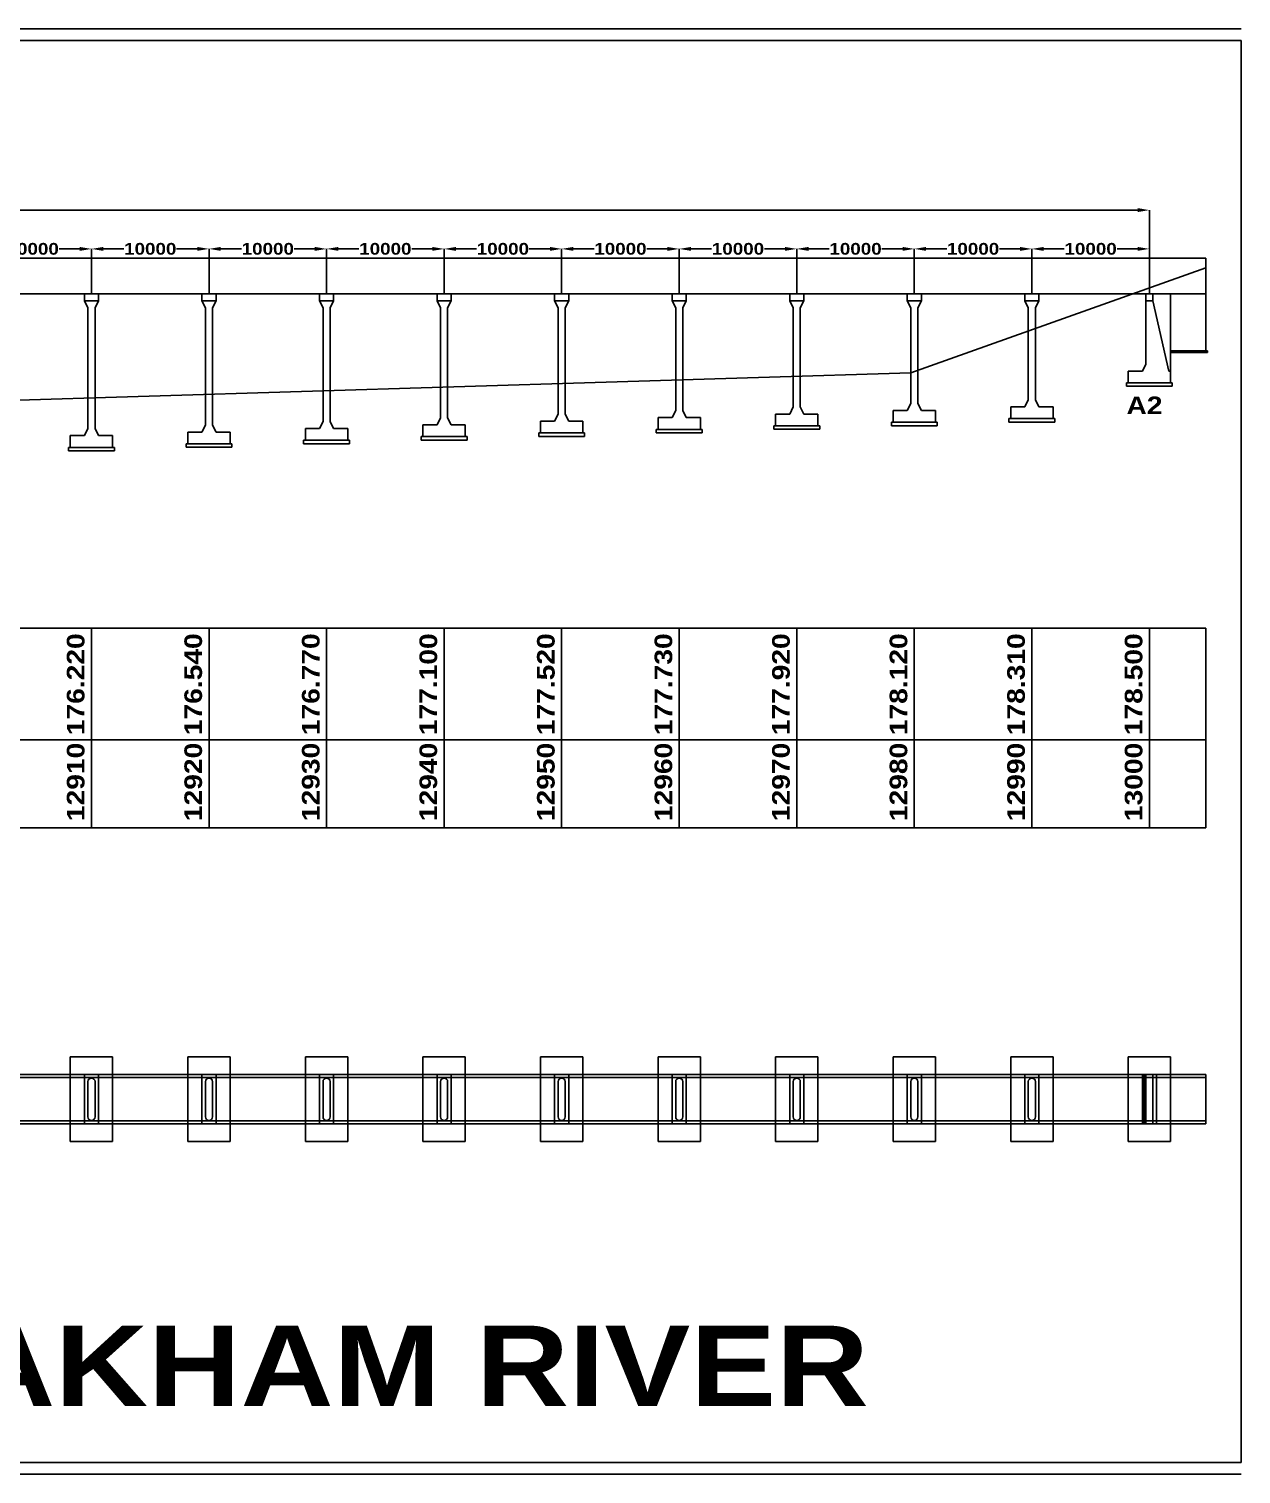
# Model space of a CAD drawing. Header units: millimetres. Extents: x -76149 to 486951, y -100118 to 22889.
# Drawn here: x 383829 to 486951, y -100118 to 22889 of the extents above; entities that cross this region are included whole.
import ezdxf

# ---------------------------------------------------------------- set-up
doc = ezdxf.new("R2010")
doc.units = ezdxf.units.MM
doc.styles.get("Standard").update_dxf_attribs({"font": 'ARIBLK.TTF'})
doc.dimstyles.new('ISO-25', dxfattribs={"dimtxt": 1000, "dimasz": 1000, "dimexe": 1.25, "dimexo": 0.625, "dimtad": 0, "dimtxsty": 'Standard', "dimcen": 75, "dimadec": 0, "dimazin": 0, "dimtfac": 1, "dimtmove": 0, "dimatfit": 2, "dimfxl": 0, "dimarcsym": 0})

# ---------------------------------------------------------------- blocks, each defined once
blk = doc.blocks.new('*D43')
at = {"color": 0, "lineweight": -2}
for p, q in [((379151, 3390), (379151, 4165)), ((380151, 4164), (381906, 4164)), ((388151, 4164), (386395, 4164)), ((389151, 3390), (389151, 4165))]:
    blk.add_line(p, q, dxfattribs=at)
at = {"color": 0}
for points in [[(380151, 4331), (380151, 3998), (379151, 4164)], [(388151, 4331), (388151, 3998), (389151, 4164)]]:
    blk.add_solid(points, dxfattribs=at)
at = {"layer": 'Defpoints', "color": 0}
for p in [(389151, 4164), (379151, 3389), (389151, 3389)]:
    blk.add_point(p, dxfattribs=at)
at = {"color": 0, "insert": (384151, 4164), "char_height": 1000, "attachment_point": 5}
blk.add_mtext('10000', dxfattribs=at)
blk = doc.blocks.new('*D44')
at = {"color": 0, "lineweight": -2}
for p, q in [((389151, 3390), (389151, 4165)), ((390151, 4164), (391906, 4164)), ((398151, 4164), (396395, 4164)), ((399151, 3390), (399151, 4165))]:
    blk.add_line(p, q, dxfattribs=at)
at = {"color": 0}
for points in [[(390151, 4331), (390151, 3998), (389151, 4164)], [(398151, 4331), (398151, 3998), (399151, 4164)]]:
    blk.add_solid(points, dxfattribs=at)
at = {"layer": 'Defpoints', "color": 0}
for p in [(399151, 4164), (389151, 3389), (399151, 3389)]:
    blk.add_point(p, dxfattribs=at)
at = {"color": 0, "insert": (394151, 4164), "char_height": 1000, "attachment_point": 5}
blk.add_mtext('10000', dxfattribs=at)
blk = doc.blocks.new('*D45')
at = {"color": 0, "lineweight": -2}
for p, q in [((399151, 3390), (399151, 4165)), ((400151, 4164), (401906, 4164)), ((408151, 4164), (406395, 4164)), ((409151, 3390), (409151, 4165))]:
    blk.add_line(p, q, dxfattribs=at)
at = {"color": 0}
for points in [[(400151, 4331), (400151, 3998), (399151, 4164)], [(408151, 4331), (408151, 3998), (409151, 4164)]]:
    blk.add_solid(points, dxfattribs=at)
at = {"layer": 'Defpoints', "color": 0}
for p in [(409151, 4164), (399151, 3389), (409151, 3389)]:
    blk.add_point(p, dxfattribs=at)
at = {"color": 0, "insert": (404151, 4164), "char_height": 1000, "attachment_point": 5}
blk.add_mtext('10000', dxfattribs=at)
blk = doc.blocks.new('*D46')
at = {"color": 0, "lineweight": -2}
for p, q in [((409151, 3390), (409151, 4165)), ((410151, 4164), (411906, 4164)), ((418151, 4164), (416395, 4164)), ((419151, 3390), (419151, 4165))]:
    blk.add_line(p, q, dxfattribs=at)
at = {"color": 0}
for points in [[(410151, 4331), (410151, 3998), (409151, 4164)], [(418151, 4331), (418151, 3998), (419151, 4164)]]:
    blk.add_solid(points, dxfattribs=at)
at = {"layer": 'Defpoints', "color": 0}
for p in [(419151, 4164), (409151, 3389), (419151, 3389)]:
    blk.add_point(p, dxfattribs=at)
at = {"color": 0, "insert": (414151, 4164), "char_height": 1000, "attachment_point": 5}
blk.add_mtext('10000', dxfattribs=at)
blk = doc.blocks.new('*D47')
at = {"color": 0, "lineweight": -2}
for p, q in [((419151, 3390), (419151, 4165)), ((420151, 4164), (421906, 4164)), ((428151, 4164), (426395, 4164)), ((429151, 3390), (429151, 4165))]:
    blk.add_line(p, q, dxfattribs=at)
at = {"color": 0}
for points in [[(420151, 4331), (420151, 3998), (419151, 4164)], [(428151, 4331), (428151, 3998), (429151, 4164)]]:
    blk.add_solid(points, dxfattribs=at)
at = {"layer": 'Defpoints', "color": 0}
for p in [(429151, 4164), (419151, 3389), (429151, 3389)]:
    blk.add_point(p, dxfattribs=at)
at = {"color": 0, "insert": (424151, 4164), "char_height": 1000, "attachment_point": 5}
blk.add_mtext('10000', dxfattribs=at)
blk = doc.blocks.new('*D48')
at = {"color": 0, "lineweight": -2}
for p, q in [((429151, 3390), (429151, 4165)), ((430151, 4164), (431906, 4164)), ((438151, 4164), (436395, 4164)), ((439151, 3390), (439151, 4165))]:
    blk.add_line(p, q, dxfattribs=at)
at = {"color": 0}
for points in [[(430151, 4331), (430151, 3998), (429151, 4164)], [(438151, 4331), (438151, 3998), (439151, 4164)]]:
    blk.add_solid(points, dxfattribs=at)
at = {"layer": 'Defpoints', "color": 0}
for p in [(439151, 4164), (429151, 3389), (439151, 3389)]:
    blk.add_point(p, dxfattribs=at)
at = {"color": 0, "insert": (434151, 4164), "char_height": 1000, "attachment_point": 5}
blk.add_mtext('10000', dxfattribs=at)
blk = doc.blocks.new('*D49')
at = {"color": 0, "lineweight": -2}
for p, q in [((439151, 3390), (439151, 4165)), ((440151, 4164), (441906, 4164)), ((448151, 4164), (446395, 4164)), ((449151, 3390), (449151, 4165))]:
    blk.add_line(p, q, dxfattribs=at)
at = {"color": 0}
for points in [[(440151, 4331), (440151, 3998), (439151, 4164)], [(448151, 4331), (448151, 3998), (449151, 4164)]]:
    blk.add_solid(points, dxfattribs=at)
at = {"layer": 'Defpoints', "color": 0}
for p in [(449151, 4164), (439151, 3389), (449151, 3389)]:
    blk.add_point(p, dxfattribs=at)
at = {"color": 0, "insert": (444151, 4164), "char_height": 1000, "attachment_point": 5}
blk.add_mtext('10000', dxfattribs=at)
blk = doc.blocks.new('*D50')
at = {"color": 0, "lineweight": -2}
for p, q in [((449151, 3390), (449151, 4165)), ((450151, 4164), (451906, 4164)), ((458151, 4164), (456395, 4164)), ((459151, 3390), (459151, 4165))]:
    blk.add_line(p, q, dxfattribs=at)
at = {"color": 0}
for points in [[(450151, 4331), (450151, 3998), (449151, 4164)], [(458151, 4331), (458151, 3998), (459151, 4164)]]:
    blk.add_solid(points, dxfattribs=at)
at = {"layer": 'Defpoints', "color": 0}
for p in [(459151, 4164), (449151, 3389), (459151, 3389)]:
    blk.add_point(p, dxfattribs=at)
at = {"color": 0, "insert": (454151, 4164), "char_height": 1000, "attachment_point": 5}
blk.add_mtext('10000', dxfattribs=at)
blk = doc.blocks.new('*D51')
at = {"color": 0, "lineweight": -2}
for p, q in [((459151, 3390), (459151, 4165)), ((460151, 4164), (461906, 4164)), ((468151, 4164), (466395, 4164)), ((469151, 3390), (469151, 4165))]:
    blk.add_line(p, q, dxfattribs=at)
at = {"color": 0}
for points in [[(460151, 4331), (460151, 3998), (459151, 4164)], [(468151, 4331), (468151, 3998), (469151, 4164)]]:
    blk.add_solid(points, dxfattribs=at)
at = {"layer": 'Defpoints', "color": 0}
for p in [(469151, 4164), (459151, 3389), (469151, 3389)]:
    blk.add_point(p, dxfattribs=at)
at = {"color": 0, "insert": (464151, 4164), "char_height": 1000, "attachment_point": 5}
blk.add_mtext('10000', dxfattribs=at)
blk = doc.blocks.new('*D52')
at = {"color": 0, "lineweight": -2}
for p, q in [((469151, 3390), (469151, 4165)), ((470151, 4164), (471906, 4164)), ((478151, 4164), (476395, 4164)), ((479151, 3390), (479151, 4165))]:
    blk.add_line(p, q, dxfattribs=at)
at = {"color": 0}
for points in [[(470151, 4331), (470151, 3998), (469151, 4164)], [(478151, 4331), (478151, 3998), (479151, 4164)]]:
    blk.add_solid(points, dxfattribs=at)
at = {"layer": 'Defpoints', "color": 0}
for p in [(479151, 4164), (469151, 3389), (479151, 3389)]:
    blk.add_point(p, dxfattribs=at)
at = {"color": 0, "insert": (474151, 4164), "char_height": 1000, "attachment_point": 5}
blk.add_mtext('10000', dxfattribs=at)
blk = doc.blocks.new('*D55')
at = {"color": 0, "lineweight": -2}
for p, q in [((-40849, 4165), (-40849, 7468)), ((-39849, 7467), (202809, 7467)), ((478151, 7467), (235493, 7467)), ((479151, 4165), (479151, 7468))]:
    blk.add_line(p, q, dxfattribs=at)
at = {"color": 0}
for points in [[(-39849, 7634), (-39849, 7300), (-40849, 7467)], [(478151, 7634), (478151, 7300), (479151, 7467)]]:
    blk.add_solid(points, dxfattribs=at)
at = {"layer": 'Defpoints', "color": 0}
for p in [(-40849, 7467), (-40849, 4164), (479151, 4164)]:
    blk.add_point(p, dxfattribs=at)
at = {"color": 0, "insert": (219151, 7467), "char_height": 1000, "attachment_point": 5}
blk.add_mtext('52 SPANS OF 10000 MM EACH = 52000 MM', dxfattribs=at)

msp = doc.modelspace()

# ---------------------------------------------------------------- linework, layer by layer
for p, q in [((-76149.128, 22889.045), (486950.872, 22889.045)), ((-76149.128, 21889.045), (486950.872, 21889.045)), ((486950.872, 21889.045), (486950.872, -99117.936)), ((99150.872, 3389.045), (483950.872, 3389.045)), ((386600.872, 3389.045), (391700.872, 3389.045)), ((389150.872, 3389.045), (389150.872, 339.045)), ((396600.872, 3389.045), (401700.872, 3389.045)), ((399150.872, 3389.045), (399150.872, 339.045)), ((406600.872, 3389.045), (411700.872, 3389.045)), ((409150.872, 3389.045), (409150.872, 339.045)), ((416600.872, 3389.045), (421700.872, 3389.045)), ((419150.872, 3389.045), (419150.872, 339.045)), ((426600.872, 3389.045), (431700.872, 3389.045)), ((429150.872, 3389.045), (429150.872, 339.045)), ((436600.872, 3389.045), (441700.872, 3389.045)), ((439150.872, 3389.045), (439150.872, 339.045)), ((446600.872, 3389.045), (451700.872, 3389.045)), ((449150.872, 3389.045), (449150.872, 339.045)), ((456600.872, 3389.045), (461700.872, 3389.045)), ((483950.872, 2542.727), (458850.872, -6380.955)), ((459150.872, 3389.045), (459150.872, 339.045)), ((466600.872, 3389.045), (471700.872, 3389.045)), ((469150.872, 3389.045), (469150.872, 339.045)), ((476600.872, 3389.045), (481700.872, 3389.045)), ((479150.872, 3389.045), (479150.872, 339.045)), ((483950.872, 3389.045), (483950.872, -4510.955)), ((99150.872, 339.045), (483950.872, 339.045)), ((386600.872, 339.045), (391700.872, 339.045)), ((388550.872, 339.045), (388550.872, -260.955)), ((389750.872, 339.045), (389750.872, -260.955)), ((396600.872, 339.045), (401700.872, 339.045)), ((398550.872, 339.045), (398550.872, -260.955)), ((399750.872, 339.045), (399750.872, -260.955)), ((406600.872, 339.045), (411700.872, 339.045)), ((408550.872, 339.045), (408550.872, -260.955)), ((409750.872, 339.045), (409750.872, -260.955)), ((416600.872, 339.045), (421700.872, 339.045)), ((418550.872, 339.045), (418550.872, -260.955)), ((419750.872, 339.045), (419750.872, -260.955)), ((426600.872, 339.045), (431700.872, 339.045)), ((428550.872, 339.045), (428550.872, -260.955)), ((429750.872, 339.045), (429750.872, -260.955)), ((436600.872, 339.045), (441700.872, 339.045)), ((438550.872, 339.045), (438550.872, -260.955)), ((439750.872, 339.045), (439750.872, -260.955)), ((446600.872, 339.045), (451700.872, 339.045)), ((448550.872, 339.045), (448550.872, -260.955)), ((449750.872, 339.045), (449750.872, -260.955)), ((456600.872, 339.045), (461700.872, 339.045)), ((458550.872, 339.045), (458550.872, -260.955)), ((459750.872, 339.045), (459750.872, -260.955)), ((466600.872, 339.045), (471700.872, 339.045)), ((468550.872, 339.045), (468550.872, -260.955)), ((469750.872, 339.045), (469750.872, -260.955)), ((476600.872, 339.045), (481700.872, 339.045)), ((478850.872, 339.045), (478850.872, -5632.633)), ((479450.872, 339.045), (479450.872, -260.955)), ((480950.872, 339.045), (480950.872, -7232.633)), ((388550.872, -260.955), (389750.872, -260.955)), ((388550.872, -260.955), (388850.872, -860.955)), ((388850.872, -860.955), (388850.872, -11131.727)), ((389750.872, -260.955), (389450.872, -860.955)), ((389450.872, -860.955), (389450.872, -11131.727)), ((398550.872, -260.955), (399750.872, -260.955)), ((398550.872, -260.955), (398850.872, -860.955)), ((398850.872, -860.955), (398850.872, -10824.649)), ((399750.872, -260.955), (399450.872, -860.955)), ((399450.872, -860.955), (399450.872, -10824.649)), ((408550.872, -260.955), (409750.872, -260.955)), ((408550.872, -260.955), (408850.872, -860.955)), ((408850.872, -860.955), (408850.872, -10517.571)), ((409750.872, -260.955), (409450.872, -860.955)), ((409450.872, -860.955), (409450.872, -10517.571)), ((418550.872, -260.955), (419750.872, -260.955)), ((418550.872, -260.955), (418850.872, -860.955)), ((418850.872, -860.955), (418850.872, -10210.493)), ((419750.872, -260.955), (419450.872, -860.955)), ((419450.872, -860.955), (419450.872, -10210.493)), ((428550.872, -260.955), (429750.872, -260.955)), ((428550.872, -260.955), (428850.872, -860.955)), ((428850.872, -860.955), (428850.872, -9903.415)), ((429750.872, -260.955), (429450.872, -860.955)), ((429450.872, -860.955), (429450.872, -9903.415)), ((438550.872, -260.955), (439750.872, -260.955)), ((438550.872, -260.955), (438850.872, -860.955)), ((438850.872, -860.955), (438850.872, -9596.337)), ((439750.872, -260.955), (439450.872, -860.955)), ((439450.872, -860.955), (439450.872, -9596.337)), ((448550.872, -260.955), (449750.872, -260.955)), ((448550.872, -260.955), (448850.872, -860.955)), ((448850.872, -860.955), (448850.872, -9289.259)), ((449750.872, -260.955), (449450.872, -860.955)), ((449450.872, -860.955), (449450.872, -9289.259)), ((458550.872, -260.955), (459750.872, -260.955)), ((458550.872, -260.955), (458850.872, -860.955)), ((458850.872, -860.955), (458850.872, -8982.181)), ((459750.872, -260.955), (459450.872, -860.955)), ((459450.872, -860.955), (459450.872, -8982.181)), ((468550.872, -260.955), (469750.872, -260.955)), ((468550.872, -260.955), (468850.872, -860.955)), ((468850.872, -860.955), (468850.872, -8675.102)), ((469750.872, -260.955), (469450.872, -860.955)), ((469450.872, -860.955), (469450.872, -8675.102)), ((479450.872, -260.955), (478850.872, -260.955)), ((479450.872, -260.955), (480800.872, -6232.633)), ((484100.872, -4510.955), (480950.872, -4510.955)), ((484100.872, -4660.955), (480950.872, -4660.955)), ((484100.872, -4510.955), (484100.872, -4660.955)), ((478850.872, -5632.633), (478550.872, -6232.633)), ((321100.872, -10610.955), (458850.872, -6380.955)), ((481100.872, -7232.633), (477200.872, -7232.633)), ((477200.872, -7232.633), (477200.872, -7532.633)), ((477350.872, -6232.633), (477350.872, -7232.633)), ((478550.872, -6232.633), (477350.872, -6232.633)), ((480950.872, -6232.633), (480800.872, -6232.633)), ((481100.872, -7232.633), (481100.872, -7532.633)), ((481100.872, -7532.633), (477200.872, -7532.633)), ((438850.872, -9596.337), (438550.872, -10196.337)), ((439450.872, -9596.337), (439750.872, -10196.337)), ((448850.872, -9289.259), (448550.872, -9889.259)), ((449450.872, -9289.259), (449750.872, -9889.259)), ((457350.872, -9582.181), (457350.872, -10582.181)), ((457350.872, -9582.181), (458550.872, -9582.181)), ((458850.872, -8982.181), (458550.872, -9582.181)), ((459450.872, -8982.181), (459750.872, -9582.181)), ((459750.872, -9582.181), (460950.872, -9582.181)), ((460950.872, -9582.181), (460950.872, -10582.181)), ((467350.872, -9275.102), (467350.872, -10275.102)), ((467350.872, -9275.102), (468550.872, -9275.102)), ((468850.872, -8675.102), (468550.872, -9275.102)), ((469450.872, -8675.102), (469750.872, -9275.102)), ((469750.872, -9275.102), (470950.872, -9275.102)), ((470950.872, -9275.102), (470950.872, -10275.102)), ((398850.872, -10824.649), (398550.872, -11424.649)), ((398850.872, -10824.649), (398550.872, -11424.649)), ((399450.872, -10824.649), (399750.872, -11424.649)), ((399450.872, -10824.649), (399750.872, -11424.649)), ((408850.872, -10517.571), (408550.872, -11117.571)), ((409450.872, -10517.571), (409750.872, -11117.571)), ((417350.872, -10810.493), (417350.872, -11810.493)), ((417350.872, -10810.493), (418550.872, -10810.493)), ((418850.872, -10210.493), (418550.872, -10810.493)), ((419450.872, -10210.493), (419750.872, -10810.493)), ((419750.872, -10810.493), (420950.872, -10810.493)), ((420950.872, -10810.493), (420950.872, -11810.493)), ((427350.872, -10503.415), (427350.872, -11503.415)), ((427350.872, -10503.415), (428550.872, -10503.415)), ((428850.872, -9903.415), (428550.872, -10503.415)), ((429450.872, -9903.415), (429750.872, -10503.415)), ((429750.872, -10503.415), (430950.872, -10503.415)), ((430950.872, -10503.415), (430950.872, -11503.415)), ((437350.872, -10196.337), (437350.872, -11196.337)), ((437350.872, -10196.337), (438550.872, -10196.337)), ((439750.872, -10196.337), (440950.872, -10196.337)), ((440950.872, -10196.337), (440950.872, -11196.337)), ((447200.872, -10889.259), (447200.872, -11189.259)), ((447200.872, -10889.259), (451100.872, -10889.259)), ((447350.872, -9889.259), (447350.872, -10889.259)), ((447350.872, -9889.259), (448550.872, -9889.259)), ((449750.872, -9889.259), (450950.872, -9889.259)), ((450950.872, -9889.259), (450950.872, -10889.259)), ((451100.872, -10889.259), (451100.872, -11189.259)), ((457200.872, -10582.181), (461100.872, -10582.181)), ((457200.872, -10582.181), (457200.872, -10882.181)), ((457200.872, -10882.181), (461100.872, -10882.181)), ((461100.872, -10582.181), (461100.872, -10882.181)), ((467200.872, -10275.102), (471100.872, -10275.102)), ((467200.872, -10275.102), (467200.872, -10575.102)), ((467200.872, -10575.102), (471100.872, -10575.102)), ((471100.872, -10275.102), (471100.872, -10575.102)), ((387350.872, -11731.727), (388550.872, -11731.727)), ((387350.872, -11731.727), (387350.872, -12731.727)), ((388850.872, -11131.727), (388550.872, -11731.727)), ((389450.872, -11131.727), (389750.872, -11731.727)), ((389750.872, -11731.727), (390950.872, -11731.727)), ((390950.872, -11731.727), (390950.872, -12731.727)), ((397350.872, -11424.649), (397350.872, -12424.649)), ((397350.872, -11424.649), (398550.872, -11424.649)), ((397350.872, -11424.649), (397350.872, -12424.649)), ((397350.872, -11424.649), (398550.872, -11424.649)), ((399750.872, -11424.649), (400950.872, -11424.649)), ((399750.872, -11424.649), (400950.872, -11424.649)), ((400950.872, -11424.649), (400950.872, -12424.649)), ((400950.872, -11424.649), (400950.872, -12424.649)), ((407200.872, -12117.571), (407200.872, -12417.571)), ((407200.872, -12117.571), (411100.872, -12117.571)), ((407350.872, -11117.571), (407350.872, -12117.571)), ((407350.872, -11117.571), (408550.872, -11117.571)), ((409750.872, -11117.571), (410950.872, -11117.571)), ((410950.872, -11117.571), (410950.872, -12117.571)), ((411100.872, -12117.571), (411100.872, -12417.571)), ((417200.872, -11810.493), (417200.872, -12110.493)), ((417200.872, -11810.493), (421100.872, -11810.493)), ((417200.872, -12110.493), (421100.872, -12110.493)), ((421100.872, -11810.493), (421100.872, -12110.493)), ((427200.872, -11503.415), (431100.872, -11503.415)), ((427200.872, -11503.415), (427200.872, -11803.415)), ((427200.872, -11803.415), (431100.872, -11803.415)), ((431100.872, -11503.415), (431100.872, -11803.415)), ((437200.872, -11196.337), (441100.872, -11196.337)), ((437200.872, -11196.337), (437200.872, -11496.337)), ((437200.872, -11496.337), (441100.872, -11496.337)), ((441100.872, -11196.337), (441100.872, -11496.337)), ((447200.872, -11189.259), (451100.872, -11189.259)), ((387200.872, -12731.727), (391100.872, -12731.727)), ((387200.872, -12731.727), (387200.872, -13031.727)), ((387200.872, -13031.727), (391100.872, -13031.727)), ((391100.872, -12731.727), (391100.872, -13031.727)), ((397200.872, -12424.649), (401100.872, -12424.649)), ((397200.872, -12424.649), (397200.872, -12724.649)), ((397200.872, -12424.649), (401100.872, -12424.649)), ((397200.872, -12424.649), (397200.872, -12724.649)), ((397200.872, -12724.649), (401100.872, -12724.649)), ((397200.872, -12724.649), (401100.872, -12724.649)), ((401100.872, -12424.649), (401100.872, -12724.649)), ((401100.872, -12424.649), (401100.872, -12724.649)), ((407200.872, -12417.571), (411100.872, -12417.571)), ((-76149.128, -28110.955), (483950.872, -28110.955)), ((389150.872, -28110.955), (389150.872, -45110.955)), ((399150.872, -28110.955), (399150.872, -45110.955)), ((409150.872, -28110.955), (409150.872, -45110.955)), ((419150.872, -28110.955), (419150.872, -45110.955)), ((429150.872, -28110.955), (429150.872, -45110.955)), ((439150.872, -28110.955), (439150.872, -45110.955)), ((449150.872, -28110.955), (449150.872, -45110.955)), ((459150.872, -28110.955), (459150.872, -45110.955)), ((469150.872, -28110.955), (469150.872, -45110.955)), ((479150.872, -28110.955), (479150.872, -45110.955)), ((483950.872, -28110.955), (483950.872, -45110.955)), ((-76149.128, -37610.955), (483950.872, -37610.955)), ((-76149.128, -45110.955), (483950.872, -45110.955)), ((387350.872, -71810.955), (387350.872, -64610.955)), ((387350.872, -64610.955), (390950.872, -64610.955)), ((390950.872, -71810.955), (390950.872, -64610.955)), ((397350.872, -71810.955), (397350.872, -64610.955)), ((397350.872, -64610.955), (400950.872, -64610.955)), ((400950.872, -71810.955), (400950.872, -64610.955)), ((407350.872, -71810.955), (407350.872, -64610.955)), ((407350.872, -64610.955), (410950.872, -64610.955)), ((410950.872, -71810.955), (410950.872, -64610.955)), ((417350.872, -71810.955), (417350.872, -64610.955)), ((417350.872, -64610.955), (420950.872, -64610.955)), ((420950.872, -71810.955), (420950.872, -64610.955)), ((427350.872, -71810.955), (427350.872, -64610.955)), ((427350.872, -64610.955), (430950.872, -64610.955)), ((430950.872, -71810.955), (430950.872, -64610.955)), ((437350.872, -71810.955), (437350.872, -64610.955)), ((437350.872, -64610.955), (440950.872, -64610.955)), ((440950.872, -71810.955), (440950.872, -64610.955)), ((447350.872, -71810.955), (447350.872, -64610.955)), ((447350.872, -64610.955), (450950.872, -64610.955)), ((450950.872, -71810.955), (450950.872, -64610.955)), ((457350.872, -71810.955), (457350.872, -64610.955)), ((457350.872, -64610.955), (460950.872, -64610.955)), ((460950.872, -71810.955), (460950.872, -64610.955)), ((467350.872, -71810.955), (467350.872, -64610.955)), ((467350.872, -64610.955), (470950.872, -64610.955)), ((470950.872, -71810.955), (470950.872, -64610.955)), ((477350.872, -71810.955), (477350.872, -64610.955)), ((477350.872, -64610.955), (480950.872, -64610.955)), ((480950.872, -71810.955), (480950.872, -64610.955)), ((377350.872, -66110.955), (390950.872, -66110.955)), ((377350.872, -66360.955), (390950.872, -66360.955)), ((387350.872, -66110.955), (400950.872, -66110.955)), ((387350.872, -66360.955), (400950.872, -66360.955)), ((388550.872, -70310.955), (388550.872, -66110.955)), ((388550.872, -66110.955), (389750.872, -66110.955)), ((389750.872, -70310.955), (389750.872, -66110.955)), ((397350.872, -66110.955), (410950.872, -66110.955)), ((397350.872, -66360.955), (410950.872, -66360.955)), ((398550.872, -70310.955), (398550.872, -66110.955)), ((398550.872, -66110.955), (399750.872, -66110.955)), ((399750.872, -70310.955), (399750.872, -66110.955)), ((407350.872, -66110.955), (420950.872, -66110.955)), ((407350.872, -66360.955), (420950.872, -66360.955)), ((408550.872, -70310.955), (408550.872, -66110.955)), ((408550.872, -66110.955), (409750.872, -66110.955)), ((409750.872, -70310.955), (409750.872, -66110.955)), ((417350.872, -66110.955), (430950.872, -66110.955)), ((417350.872, -66360.955), (430950.872, -66360.955)), ((418550.872, -70310.955), (418550.872, -66110.955)), ((418550.872, -66110.955), (419750.872, -66110.955)), ((419750.872, -70310.955), (419750.872, -66110.955)), ((427350.872, -66110.955), (440950.872, -66110.955)), ((427350.872, -66360.955), (440950.872, -66360.955)), ((428550.872, -70310.955), (428550.872, -66110.955)), ((428550.872, -66110.955), (429750.872, -66110.955)), ((429750.872, -70310.955), (429750.872, -66110.955)), ((437350.872, -66110.955), (450950.872, -66110.955)), ((437350.872, -66360.955), (450950.872, -66360.955)), ((438550.872, -70310.955), (438550.872, -66110.955)), ((438550.872, -66110.955), (439750.872, -66110.955)), ((439750.872, -70310.955), (439750.872, -66110.955)), ((447350.872, -66110.955), (460950.872, -66110.955)), ((447350.872, -66360.955), (460950.872, -66360.955)), ((448550.872, -70310.955), (448550.872, -66110.955)), ((448550.872, -66110.955), (449750.872, -66110.955)), ((449750.872, -70310.955), (449750.872, -66110.955)), ((457350.872, -66110.955), (470950.872, -66110.955)), ((457350.872, -66360.955), (470950.872, -66360.955)), ((458550.872, -70310.955), (458550.872, -66110.955)), ((458550.872, -66110.955), (459750.872, -66110.955)), ((459750.872, -70310.955), (459750.872, -66110.955)), ((467350.872, -66110.955), (480950.872, -66110.955)), ((467350.872, -66360.955), (480950.872, -66360.955)), ((468550.872, -70310.955), (468550.872, -66110.955)), ((468550.872, -66110.955), (469750.872, -66110.955)), ((469750.872, -70310.955), (469750.872, -66110.955)), ((477350.872, -66110.955), (483950.872, -66110.955)), ((477350.872, -66360.955), (483950.872, -66360.955)), ((478550.872, -70310.955), (478550.872, -66110.955)), ((478550.872, -66110.955), (479750.872, -66110.955)), ((478650.872, -70310.955), (478650.872, -66110.955)), ((478750.872, -70310.955), (478750.872, -66110.955)), ((478850.872, -70310.955), (478850.872, -66110.955)), ((479450.872, -70310.955), (479450.872, -66110.955)), ((479750.872, -70310.955), (479750.872, -66110.955)), ((483950.872, -66110.955), (483950.872, -70310.955)), ((388850.872, -69710.955), (388850.872, -66710.955)), ((389450.872, -69710.955), (389450.872, -66710.955)), ((398850.872, -69710.955), (398850.872, -66710.955)), ((399450.872, -69710.955), (399450.872, -66710.955)), ((408850.872, -69710.955), (408850.872, -66710.955)), ((409450.872, -69710.955), (409450.872, -66710.955)), ((418850.872, -69710.955), (418850.872, -66710.955)), ((419450.872, -69710.955), (419450.872, -66710.955)), ((428850.872, -69710.955), (428850.872, -66710.955)), ((429450.872, -69710.955), (429450.872, -66710.955)), ((438850.872, -69710.955), (438850.872, -66710.955)), ((439450.872, -69710.955), (439450.872, -66710.955)), ((448850.872, -69710.955), (448850.872, -66710.955)), ((449450.872, -69710.955), (449450.872, -66710.955)), ((458850.872, -69710.955), (458850.872, -66710.955)), ((459450.872, -69710.955), (459450.872, -66710.955)), ((468850.872, -69710.955), (468850.872, -66710.955)), ((469450.872, -69710.955), (469450.872, -66710.955)), ((478850.872, -69710.955), (478850.872, -66710.955)), ((479450.872, -69710.955), (479450.872, -66710.955)), ((377350.872, -70060.955), (390950.872, -70060.955)), ((387350.872, -70060.955), (400950.872, -70060.955)), ((397350.872, -70060.955), (410950.872, -70060.955)), ((407350.872, -70060.955), (420950.872, -70060.955)), ((417350.872, -70060.955), (430950.872, -70060.955)), ((427350.872, -70060.955), (440950.872, -70060.955)), ((437350.872, -70060.955), (450950.872, -70060.955)), ((447350.872, -70060.955), (460950.872, -70060.955)), ((457350.872, -70060.955), (470950.872, -70060.955)), ((467350.872, -70060.955), (480950.872, -70060.955)), ((477350.872, -70060.955), (483950.872, -70060.955)), ((377350.872, -70310.955), (390950.872, -70310.955)), ((387350.872, -70310.955), (400950.872, -70310.955)), ((388550.872, -70310.955), (389750.872, -70310.955)), ((397350.872, -70310.955), (410950.872, -70310.955)), ((398550.872, -70310.955), (399750.872, -70310.955)), ((407350.872, -70310.955), (420950.872, -70310.955)), ((408550.872, -70310.955), (409750.872, -70310.955)), ((417350.872, -70310.955), (430950.872, -70310.955)), ((418550.872, -70310.955), (419750.872, -70310.955)), ((427350.872, -70310.955), (440950.872, -70310.955)), ((428550.872, -70310.955), (429750.872, -70310.955)), ((437350.872, -70310.955), (450950.872, -70310.955)), ((438550.872, -70310.955), (439750.872, -70310.955)), ((447350.872, -70310.955), (460950.872, -70310.955)), ((448550.872, -70310.955), (449750.872, -70310.955)), ((457350.872, -70310.955), (470950.872, -70310.955)), ((458550.872, -70310.955), (459750.872, -70310.955)), ((467350.872, -70310.955), (480950.872, -70310.955)), ((468550.872, -70310.955), (469750.872, -70310.955)), ((477350.872, -70310.955), (483950.872, -70310.955)), ((478550.872, -70310.955), (479750.872, -70310.955)), ((387350.872, -71810.955), (390950.872, -71810.955)), ((397350.872, -71810.955), (400950.872, -71810.955)), ((407350.872, -71810.955), (410950.872, -71810.955)), ((417350.872, -71810.955), (420950.872, -71810.955)), ((427350.872, -71810.955), (430950.872, -71810.955)), ((437350.872, -71810.955), (440950.872, -71810.955)), ((447350.872, -71810.955), (450950.872, -71810.955)), ((457350.872, -71810.955), (460950.872, -71810.955)), ((467350.872, -71810.955), (470950.872, -71810.955)), ((477350.872, -71810.955), (480950.872, -71810.955)), ((-76149.128, -99117.936), (486950.872, -99117.936)), ((-76149.128, -100117.936), (486950.872, -100117.936))]:
    msp.add_line(p, q)
for centre, start, end in [((389150.872, -66710.955), 0, 180), ((399150.872, -66710.955), 0, 180), ((409150.872, -66710.955), 0, 180), ((419150.872, -66710.955), 0, 180), ((429150.872, -66710.955), 0, 180), ((439150.872, -66710.955), 0, 180), ((449150.872, -66710.955), 0, 180), ((459150.872, -66710.955), 0, 180), ((469150.872, -66710.955), 0, 180), ((389150.872, -69710.955), 180, 0), ((399150.872, -69710.955), 180, 0), ((409150.872, -69710.955), 180, 0), ((419150.872, -69710.955), 180, 0), ((429150.872, -69710.955), 180, 0), ((439150.872, -69710.955), 180, 0), ((449150.872, -69710.955), 180, 0), ((459150.872, -69710.955), 180, 0), ((469150.872, -69710.955), 180, 0)]:
    msp.add_arc(centre, 300, start, end)

# ---------------------------------------------------------------- texts
at = {"attachment_point": 1}
for s, insert, char_height, width in [('A2', (477200.872, -8402.076), 1500, 4647.0291), ('GENERAL ARRANGEMENT DRAWING OF AQUEDUCT ACROSS JAKHAM RIVER', (36993.759, -87479.161), 6834.375, 2537834.0681)]:
    msp.add_mtext(s, dxfattribs=dict(at, insert=insert, char_height=char_height, width=width))
at = {"char_height": 1500, "attachment_point": 1, "rotation": 90}
for s, insert in [('176.220', (387054.849, -37224.482)), ('176.540', (397054.849, -37224.482)), ('176.770', (407054.849, -37224.482)), ('177.100', (417054.849, -37224.482)), ('177.520', (427054.849, -37224.482)), ('177.730', (437054.849, -37224.482)), ('177.920', (447054.849, -37224.482)), ('178.120', (457054.849, -37224.482)), ('178.310', (467054.849, -37224.482)), ('178.500', (477054.849, -37224.482)), ('12910', (387054.849, -44537.874)), ('12920', (397054.849, -44537.874)), ('12930', (407054.849, -44537.874)), ('12940', (417054.849, -44537.874)), ('12950', (427054.849, -44537.874)), ('12960', (437054.849, -44537.874)), ('12970', (447054.849, -44537.874)), ('12980', (457054.849, -44537.874)), ('12990', (467054.849, -44537.874)), ('13000', (477054.849, -44537.874))]:
    msp.add_mtext(s, dxfattribs=dict(at, insert=insert))

# ---------------------------------------------------------------- dimensions: what is measured, and where the dimension line sits
dim = msp.add_linear_dim(base=(-40849.128, 7467.036), p1=(479150.872, 4164.212), p2=(-40849.128, 4164.212), text='52 SPANS OF 10000 MM EACH = 52000 MM', dimstyle='ISO-25')
dim.commit()
dim.dimension.update_dxf_attribs({"geometry": '*D55', "text_midpoint": (219150.872, 7467.036)})
for base, p1, p2, picture, middle in [((389150.872, 4164.212), (379150.872, 3389.045), (389150.872, 3389.045), '*D43', (384150.872, 4164.212)), ((399150.872, 4164.212), (389150.872, 3389.045), (399150.872, 3389.045), '*D44', (394150.872, 4164.212)), ((409150.872, 4164.212), (399150.872, 3389.045), (409150.872, 3389.045), '*D45', (404150.872, 4164.212)), ((419150.872, 4164.212), (409150.872, 3389.045), (419150.872, 3389.045), '*D46', (414150.872, 4164.212)), ((429150.872, 4164.212), (419150.872, 3389.045), (429150.872, 3389.045), '*D47', (424150.872, 4164.212)), ((439150.872, 4164.212), (429150.872, 3389.045), (439150.872, 3389.045), '*D48', (434150.872, 4164.212)), ((449150.872, 4164.212), (439150.872, 3389.045), (449150.872, 3389.045), '*D49', (444150.872, 4164.212)), ((459150.872, 4164.212), (449150.872, 3389.045), (459150.872, 3389.045), '*D50', (454150.872, 4164.212)), ((469150.872, 4164.212), (459150.872, 3389.045), (469150.872, 3389.045), '*D51', (464150.872, 4164.212)), ((479150.872, 4164.212), (469150.872, 3389.045), (479150.872, 3389.045), '*D52', (474150.872, 4164.212))]:
    dim = msp.add_linear_dim(base=base, p1=p1, p2=p2, dimstyle='ISO-25')
    dim.commit()
    dim.dimension.update_dxf_attribs({"geometry": picture, "text_midpoint": middle})

doc.saveas('drawing.dxf')
